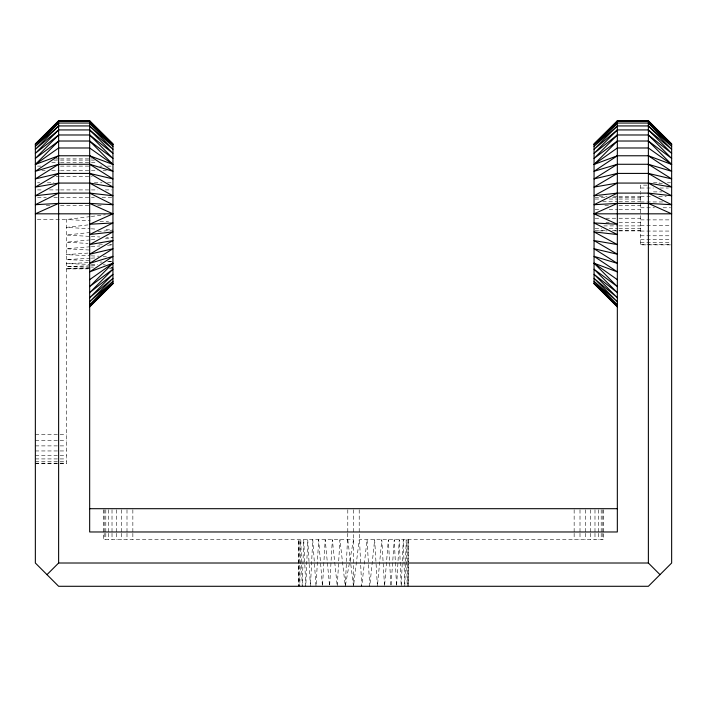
<?xml version="1.0" encoding="UTF-8"?>
<svg xmlns="http://www.w3.org/2000/svg" width="707" height="707" viewBox="0 0 707 707"><rect width="100%" height="100%" fill="white"/><g stroke="black" fill="none" stroke-linecap="round" stroke-linejoin="round"><path stroke-width="0.53" stroke-dasharray="3.54 2.65" d="M408.593 539.733L408.443 586.289L407.992 539.733L407.214 586.289L406.207 539.733L404.784 586.289L403.273 539.733L401.214 586.289L399.261 539.733L396.574 586.289L394.241 539.733L390.971 586.289L388.337 539.733L384.537 586.289L381.798 539.733L377.405 586.289L374.657 539.733L369.743 586.289L367.074 539.733L361.71 586.289L359.209 533.317M347.791 533.317L345.29 586.289L339.926 539.733L337.257 586.289L332.343 539.733L329.595 586.289L325.202 539.733L322.463 586.289L318.663 539.733L316.029 586.289L312.759 539.733L310.426 586.289L307.739 539.733L305.786 586.289L303.727 539.733L302.216 586.289L300.793 539.733L299.786 586.289L299.008 539.733L298.557 586.289L298.407 539.733M345.476 585.21L353.5 539.733L103.637 539.733L103.637 533.317M90.213 216.607L66.387 219.515L35.35 219.515M91.291 216.475L105.37 214.751M88.048 224.914L66.387 227.415L90.213 228.776M90.213 232.488L66.387 235.033L90.213 236.412M97.787 231.684L112.943 230.067L104.282 229.572M90.213 239.912L66.387 242.192L88.048 243.438M91.291 239.806L96.709 239.284M105.37 238.453L112.943 237.729L106.448 237.349M90.213 246.761L66.387 248.758L90.213 250.057M91.291 246.672L99.952 245.948M107.535 245.311L112.943 244.861L109.7 244.675M88.048 253.079L66.387 254.635L90.213 255.793M90.213 258.232L66.387 259.619L90.213 260.6M91.291 258.17L96.709 257.852M88.048 262.651L66.387 263.623L90.213 264.383M99.952 262.12L102.117 262.023M107.535 261.776L112.943 261.537L108.613 261.36M90.213 265.814L66.387 266.548L90.213 267.052M91.291 265.779L96.709 265.611M90.213 267.918L66.387 268.324L90.213 268.545M110.778 267.573L112.943 267.538L110.778 267.493M66.387 268.916L88.048 268.846M56.118 158.881L59.397 158.881M60.484 158.881L92.184 158.881M53.926 160.109L59.397 160.109M60.484 160.109L94.367 160.109M51.744 162.539L59.397 162.539M60.484 162.539L96.55 162.539M37.533 166.11L40.812 166.11M60.484 166.11L88.905 166.11M99.828 166.11L102.02 166.11M107.482 166.11L111.856 166.11M41.907 170.749L45.186 170.749M51.744 170.749L59.397 170.749M60.484 170.749L97.646 170.749M103.107 170.749L106.386 170.749M56.118 176.352L59.397 176.352M60.484 176.352L92.184 176.352M37.533 182.786L39.725 182.786M47.369 182.786L53.926 182.786M94.367 182.786L102.02 182.786M107.482 182.786L111.856 182.786M653.454 182.786L659.878 182.786M667.373 182.786L670.581 182.786M658.809 183.378L663.086 183.378M647.029 185.146L640.613 185.146L640.613 191.88M640.613 188.018L653.454 188.018M659.878 188.018L668.442 188.018M37.533 189.918L43.003 189.918M49.561 189.918L59.397 189.918M60.484 189.918L97.646 189.918M105.299 189.918L111.856 189.918M653.454 191.88L662.017 191.88M640.613 196.581L652.384 196.581M658.809 196.581L666.294 196.581M599.465 196.749L607.048 196.749M613.543 196.749L617.874 196.749M618.952 196.749L640.613 196.749M595.135 197.333L604.883 197.333M612.456 197.333L617.874 197.333M618.952 197.333L640.613 197.333M37.533 197.589L46.282 197.589M53.926 197.589L59.397 197.589M60.484 197.589L94.367 197.589M102.02 197.589L111.856 197.589M595.135 199.038L600.552 199.038M609.213 199.038L617.874 199.038M618.952 199.038L640.613 199.038M602.717 201.751L617.874 201.751M618.952 201.751L640.613 201.751M640.613 201.946L663.086 201.946M604.883 205.286L609.213 205.286M618.952 205.286L640.613 205.286M46.282 205.613L50.648 205.613M60.484 205.613L88.905 205.613M97.646 205.613L102.02 205.613M640.613 207.77L654.523 207.77M663.086 207.77L670.581 207.77M595.135 209.405L600.552 209.405M609.213 209.405L617.874 209.405M618.952 209.405L640.613 209.405M595.135 218.242L599.465 218.242M605.961 218.242L617.874 218.242M618.952 218.242L640.613 218.242M640.613 219.877L670.581 219.877M605.961 222.36L609.213 222.36M618.952 222.36L640.613 222.36M640.613 225.701L670.581 225.701M603.796 225.895L617.874 225.895M618.952 225.895L640.613 225.895M595.135 228.608L601.63 228.608M609.213 228.608L617.874 228.608M618.952 228.608L640.613 228.608M595.135 230.314L604.883 230.314M612.456 230.314L617.874 230.314M618.952 230.314L640.613 230.314M599.465 230.897L607.048 230.897M614.622 230.897L617.874 230.897M618.952 230.897L640.613 230.897M640.613 231.065L670.581 231.065M640.613 235.776L670.581 235.776M640.613 239.629L670.581 239.629M640.613 242.501L670.581 242.501M640.613 244.268L670.581 244.268M670.581 244.861L640.613 244.861L640.613 192.817M35.35 434.469L66.387 434.469M35.35 440.337L66.387 440.337M35.35 445.887L66.387 445.887M35.35 450.951L66.387 450.951M35.35 455.343L66.387 455.343M35.35 458.923L66.387 458.923M35.35 461.565L66.387 461.565M35.35 463.191L66.387 463.191M35.35 463.739L66.387 463.739L66.387 219.515L90.213 220.805M91.291 267.078L93.457 267.122M91.291 264.418L97.787 264.63M103.204 264.798L105.37 264.869M91.291 255.846L98.874 256.217M103.204 256.42L106.448 256.579M99.952 221.335L108.613 221.804M91.291 228.829L96.709 229.139M98.874 244.056L103.204 244.304M91.291 236.474L99.952 236.978M347.791 539.733L353.5 586.289L359.209 539.733L603.363 539.733L603.363 533.317M603.363 509.765L603.363 532.238M602.815 509.765L602.815 532.238M602.815 533.317L602.815 539.733M601.197 509.765L601.197 532.238M601.197 533.317L601.197 539.733M598.555 509.765L598.555 532.238M598.555 533.317L598.555 539.733M594.985 509.765L594.985 532.238M594.985 533.317L594.985 539.733M590.601 509.765L590.601 532.238M590.601 533.317L590.601 539.733M585.546 509.765L585.546 532.238M585.546 533.317L585.546 539.733M580.005 509.765L580.005 532.238M580.005 533.317L580.005 539.733M574.146 509.765L574.146 532.238M574.146 533.317L574.146 539.733M359.209 509.765L359.209 532.238M353.5 509.765L353.5 585.21M347.791 509.765L347.791 532.238M132.854 509.765L132.854 532.238M132.854 533.317L132.854 539.733M126.995 509.765L126.995 532.238M126.995 533.317L126.995 539.733M121.454 509.765L121.454 532.238M121.454 533.317L121.454 539.733M116.399 509.765L116.399 532.238M116.399 533.317L116.399 539.733M112.015 509.765L112.015 532.238M112.015 533.317L112.015 539.733M108.445 509.765L108.445 532.238M108.445 533.317L108.445 539.733M105.803 509.765L105.803 532.238M105.803 533.317L105.803 539.733M104.185 509.765L104.185 532.238M104.185 533.317L104.185 539.733M103.637 509.765L103.637 532.238M112.943 268.766L109.7 268.775L112.943 268.766"/><path stroke-width="1.06" d="M58.628 129.929L35.35 153.339L58.628 134.984L89.665 134.984L112.943 153.339L89.665 129.929L58.628 129.929L35.35 149.301L58.628 125.934L89.665 125.934L112.943 146.367L89.665 123.045L58.628 123.045L35.35 144.582L58.628 121.295L89.665 121.295L112.943 143.989L112.943 283.666L89.665 306.944M58.628 134.984L35.35 158.421L58.628 141.02L89.665 141.02L112.943 158.421L89.665 134.984M89.665 141.02L112.943 164.439L89.665 155.77L58.628 155.77L35.35 164.439L58.628 141.02M58.628 155.77L35.35 171.306L58.628 164.28L89.665 164.28L112.943 178.906L89.665 173.418L58.628 173.418L35.35 187.099L58.628 183.069L89.665 183.069L112.943 195.751L89.665 193.108L58.628 193.108L35.35 204.712L58.628 203.395L89.665 203.395L112.943 213.823L89.665 224.252L112.943 222.944L89.665 234.547L112.943 231.896L89.665 244.578L112.943 240.548L89.665 254.228L112.943 248.74L89.665 263.366L112.943 256.341L89.665 271.886L112.943 263.207L89.665 286.627L112.943 269.234L89.665 292.671L112.943 274.307L89.665 297.718L112.943 278.346L89.665 301.712L112.943 281.28L89.665 304.611L112.943 283.065L89.665 306.352L112.943 283.666M617.335 129.929L594.057 153.339L617.335 134.984L648.372 134.984L671.65 153.339L648.372 129.929L617.335 129.929L594.057 149.301L617.335 125.934L648.372 125.934L671.65 146.367L648.372 123.045L617.335 123.045L594.057 144.582L617.335 121.295L648.372 121.295L671.65 143.989L671.65 563.011L648.372 586.289L58.628 586.289L35.35 563.011L35.35 143.989L58.628 120.711L89.665 120.711L112.943 143.989M617.335 134.984L594.057 158.421L617.335 141.02L648.372 141.02L671.65 158.421L648.372 134.984M648.372 141.02L671.65 164.439L648.372 155.77L617.335 155.77L594.057 164.439L617.335 141.02M58.628 123.045L35.35 146.367L58.628 125.934M617.335 123.045L594.057 146.367L617.335 125.934M46.989 574.65L58.628 563.011L648.372 563.011L660.011 574.65M617.335 306.944L594.057 283.666L594.057 143.989L617.335 120.711L648.372 120.711L671.65 143.989M35.35 143.989L58.628 121.295M594.057 143.989L617.335 121.295M35.35 164.439L58.628 147.984L89.665 147.984L112.943 164.439M89.665 279.672L112.943 263.207M594.057 164.439L617.335 147.984L648.372 147.984L671.65 164.439M617.335 155.77L594.057 171.306L617.335 164.28L648.372 164.28L671.65 171.306L648.372 155.77M58.628 164.28L35.35 178.906L58.628 173.418M617.335 164.28L594.057 178.906L617.335 173.418L648.372 173.418L671.65 178.906L648.372 164.28M617.335 173.418L594.057 187.099L617.335 183.069L648.372 183.069L671.65 187.099L648.372 173.418M58.628 183.069L35.35 195.751L58.628 193.108M617.335 183.069L594.057 195.751L617.335 193.108L648.372 193.108L671.65 195.751L648.372 183.069M617.335 193.108L594.057 204.712L617.335 203.395L648.372 203.395L671.65 204.712L648.372 193.108M58.628 203.395L35.35 213.823L112.943 213.823M594.057 283.666L617.335 306.352L594.057 283.065L617.335 304.611L594.057 281.28L617.335 301.712L594.057 278.346L617.335 297.718L594.057 274.307L617.335 292.671L594.057 269.234L617.335 286.627L594.057 263.207L617.335 271.886L594.057 256.341L617.335 263.366L594.057 248.74L617.335 254.228L594.057 240.548L617.335 244.578L594.057 231.896L617.335 234.547L594.057 222.944L617.335 224.252L594.057 213.823L617.335 203.395M594.057 213.823L671.65 213.823L648.372 203.395M89.665 508.695L617.335 508.695M89.665 203.395L112.943 204.712L89.665 193.108M89.665 183.069L112.943 187.099L89.665 173.418M89.665 164.28L112.943 171.306L89.665 155.77M594.057 263.207L617.335 279.672M648.372 129.929L671.65 149.301L648.372 125.934M89.665 129.929L112.943 149.301L89.665 125.934M648.372 123.045L671.65 144.582L648.372 121.295M89.665 123.045L112.943 144.582L89.665 121.295M648.372 120.711L648.372 563.011M617.335 120.711L617.335 531.973L89.665 531.973L89.665 120.711M58.628 120.711L58.628 563.011"/></g></svg>
